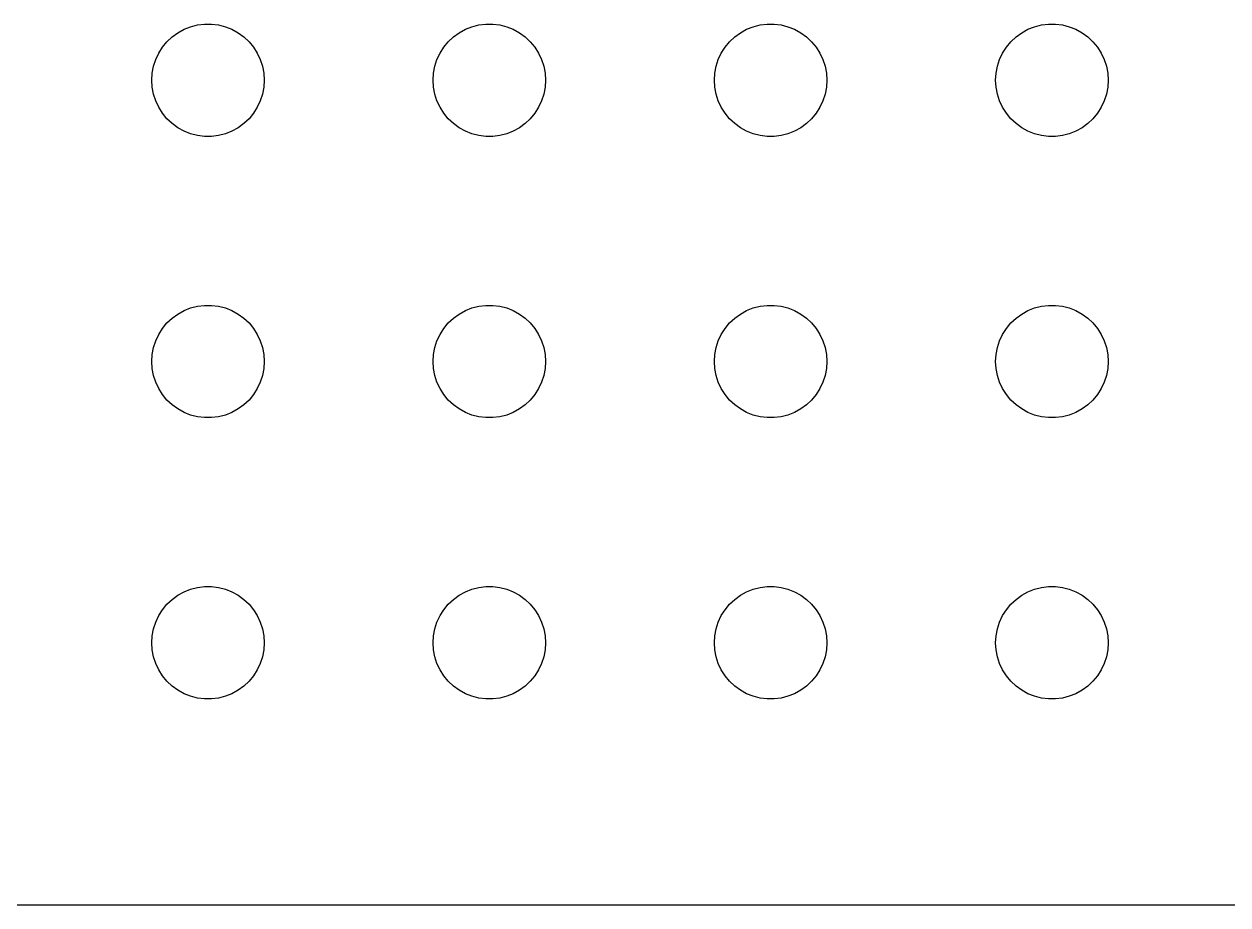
# Model space of a CAD drawing. Header units: metres. Extents: x -134 to 134, y 290 to 736.
# Drawn here: x -102.4 to -70.31, y 290.01 to 313.5 of the extents above; entities that cross this region are included whole.
import ezdxf

# ---------------------------------------------------------------- set-up
doc = ezdxf.new("R2010")
doc.units = ezdxf.units.M

msp = doc.modelspace()

# ---------------------------------------------------------------- linework, layer by layer
for p, q in [((-98.4561, 313.156), (-98.3037, 313.266)), ((-98.3037, 313.266), (-98.1387, 313.357)), ((-98.1387, 313.357), (-97.9635, 313.427)), ((-97.9635, 313.427), (-97.7811, 313.473)), ((-97.7811, 313.473), (-97.5942, 313.497)), ((-97.5942, 313.497), (-97.4058, 313.497)), ((-97.4058, 313.497), (-97.2189, 313.473)), ((-97.2189, 313.473), (-97.0365, 313.427)), ((-97.0365, 313.427), (-96.8613, 313.357)), ((-96.8613, 313.357), (-96.6963, 313.266)), ((-96.6963, 313.266), (-96.5439, 313.156)), ((-90.9561, 313.156), (-90.8037, 313.266)), ((-90.8037, 313.266), (-90.6387, 313.357)), ((-90.6387, 313.357), (-90.4635, 313.427)), ((-90.4635, 313.427), (-90.2811, 313.473)), ((-90.2811, 313.473), (-90.0942, 313.497)), ((-90.0942, 313.497), (-89.9058, 313.497)), ((-89.9058, 313.497), (-89.7189, 313.473)), ((-89.7189, 313.473), (-89.5365, 313.427)), ((-89.5365, 313.427), (-89.3613, 313.357)), ((-89.3613, 313.357), (-89.1963, 313.266)), ((-89.1963, 313.266), (-89.0439, 313.156)), ((-83.4561, 313.156), (-83.3037, 313.266)), ((-83.3037, 313.266), (-83.1387, 313.357)), ((-83.1387, 313.357), (-82.9635, 313.427)), ((-82.9635, 313.427), (-82.7811, 313.473)), ((-82.7811, 313.473), (-82.5942, 313.497)), ((-82.5942, 313.497), (-82.4058, 313.497)), ((-82.4058, 313.497), (-82.2189, 313.473)), ((-82.2189, 313.473), (-82.0365, 313.427)), ((-82.0365, 313.427), (-81.8613, 313.357)), ((-81.8613, 313.357), (-81.6963, 313.266)), ((-81.6963, 313.266), (-81.5439, 313.156)), ((-75.9561, 313.156), (-75.8037, 313.266)), ((-75.8037, 313.266), (-75.6387, 313.357)), ((-75.6387, 313.357), (-75.4635, 313.427)), ((-75.4635, 313.427), (-75.2811, 313.473)), ((-75.2811, 313.473), (-75.0942, 313.497)), ((-75.0942, 313.497), (-74.9058, 313.497)), ((-74.9058, 313.497), (-74.7189, 313.473)), ((-74.7189, 313.473), (-74.5365, 313.427)), ((-74.5365, 313.427), (-74.3613, 313.357)), ((-74.3613, 313.357), (-74.1963, 313.266)), ((-74.1963, 313.266), (-74.0439, 313.156)), ((-98.7135, 312.882), (-98.5934, 313.027)), ((-98.5934, 313.027), (-98.4561, 313.156)), ((-96.5439, 313.156), (-96.4065, 313.027)), ((-96.4065, 313.027), (-96.2865, 312.882)), ((-91.2135, 312.882), (-91.0934, 313.027)), ((-91.0934, 313.027), (-90.9561, 313.156)), ((-89.0439, 313.156), (-88.9065, 313.027)), ((-88.9065, 313.027), (-88.7865, 312.882)), ((-83.7135, 312.882), (-83.5934, 313.027)), ((-83.5934, 313.027), (-83.4561, 313.156)), ((-81.5439, 313.156), (-81.4065, 313.027)), ((-81.4065, 313.027), (-81.2865, 312.882)), ((-76.2135, 312.882), (-76.0934, 313.027)), ((-76.0934, 313.027), (-75.9561, 313.156)), ((-74.0439, 313.156), (-73.9065, 313.027)), ((-73.9065, 313.027), (-73.7865, 312.882)), ((-98.8947, 312.552), (-98.8145, 312.723)), ((-98.8145, 312.723), (-98.7135, 312.882)), ((-96.2865, 312.882), (-96.1855, 312.723)), ((-96.1855, 312.723), (-96.1053, 312.552)), ((-91.3947, 312.552), (-91.3145, 312.723)), ((-91.3145, 312.723), (-91.2135, 312.882)), ((-88.7865, 312.882), (-88.6855, 312.723)), ((-88.6855, 312.723), (-88.6053, 312.552)), ((-83.8947, 312.552), (-83.8145, 312.723)), ((-83.8145, 312.723), (-83.7135, 312.882)), ((-81.2865, 312.882), (-81.1855, 312.723)), ((-81.1855, 312.723), (-81.1053, 312.552)), ((-76.3947, 312.552), (-76.3145, 312.723)), ((-76.3145, 312.723), (-76.2135, 312.882)), ((-73.7865, 312.882), (-73.6855, 312.723)), ((-73.6855, 312.723), (-73.6053, 312.552)), ((-98.9882, 312.188), (-98.9529, 312.373)), ((-98.9529, 312.373), (-98.8947, 312.552)), ((-96.1053, 312.552), (-96.0471, 312.373)), ((-96.0471, 312.373), (-96.0118, 312.188)), ((-91.4882, 312.188), (-91.4529, 312.373)), ((-91.4529, 312.373), (-91.3947, 312.552)), ((-88.6053, 312.552), (-88.5471, 312.373)), ((-88.5471, 312.373), (-88.5118, 312.188)), ((-83.9882, 312.188), (-83.9529, 312.373)), ((-83.9529, 312.373), (-83.8947, 312.552)), ((-81.1053, 312.552), (-81.0471, 312.373)), ((-81.0471, 312.373), (-81.0118, 312.188)), ((-76.4882, 312.188), (-76.4529, 312.373)), ((-76.4529, 312.373), (-76.3947, 312.552)), ((-73.6053, 312.552), (-73.5471, 312.373)), ((-73.5471, 312.373), (-73.5118, 312.188)), ((-99, 312), (-98.9882, 312.188)), ((-98.9882, 311.812), (-99, 312)), ((-96.0118, 312.188), (-96, 312)), ((-96, 312), (-96.0118, 311.812)), ((-91.5, 312), (-91.4882, 312.188)), ((-91.4882, 311.812), (-91.5, 312)), ((-88.5118, 312.188), (-88.5, 312)), ((-88.5, 312), (-88.5118, 311.812)), ((-84, 312), (-83.9882, 312.188)), ((-83.9882, 311.812), (-84, 312)), ((-81.0118, 312.188), (-81, 312)), ((-81, 312), (-81.0118, 311.812)), ((-76.5, 312), (-76.4882, 312.188)), ((-76.4882, 311.812), (-76.5, 312)), ((-73.5118, 312.188), (-73.5, 312)), ((-73.5, 312), (-73.5118, 311.812)), ((-98.9529, 311.627), (-98.9882, 311.812)), ((-96.0118, 311.812), (-96.0471, 311.627)), ((-91.4529, 311.627), (-91.4882, 311.812)), ((-88.5118, 311.812), (-88.5471, 311.627)), ((-83.9529, 311.627), (-83.9882, 311.812)), ((-81.0118, 311.812), (-81.0471, 311.627)), ((-76.4529, 311.627), (-76.4882, 311.812)), ((-73.5118, 311.812), (-73.5471, 311.627)), ((-98.8947, 311.448), (-98.9529, 311.627)), ((-98.8145, 311.277), (-98.8947, 311.448)), ((-96.1053, 311.448), (-96.1855, 311.277)), ((-96.0471, 311.627), (-96.1053, 311.448)), ((-91.3947, 311.448), (-91.4529, 311.627)), ((-91.3145, 311.277), (-91.3947, 311.448)), ((-88.6053, 311.448), (-88.6855, 311.277)), ((-88.5471, 311.627), (-88.6053, 311.448)), ((-83.8947, 311.448), (-83.9529, 311.627)), ((-83.8145, 311.277), (-83.8947, 311.448)), ((-81.1053, 311.448), (-81.1855, 311.277)), ((-81.0471, 311.627), (-81.1053, 311.448)), ((-76.3947, 311.448), (-76.4529, 311.627)), ((-76.3145, 311.277), (-76.3947, 311.448)), ((-73.6053, 311.448), (-73.6855, 311.277)), ((-73.5471, 311.627), (-73.6053, 311.448)), ((-98.7135, 311.118), (-98.8145, 311.277)), ((-98.5934, 310.973), (-98.7135, 311.118)), ((-96.2865, 311.118), (-96.4065, 310.973)), ((-96.1855, 311.277), (-96.2865, 311.118)), ((-91.2135, 311.118), (-91.3145, 311.277)), ((-91.0934, 310.973), (-91.2135, 311.118)), ((-88.7865, 311.118), (-88.9065, 310.973)), ((-88.6855, 311.277), (-88.7865, 311.118)), ((-83.7135, 311.118), (-83.8145, 311.277)), ((-83.5934, 310.973), (-83.7135, 311.118)), ((-81.2865, 311.118), (-81.4065, 310.973)), ((-81.1855, 311.277), (-81.2865, 311.118)), ((-76.2135, 311.118), (-76.3145, 311.277)), ((-76.0934, 310.973), (-76.2135, 311.118)), ((-73.7865, 311.118), (-73.9065, 310.973)), ((-73.6855, 311.277), (-73.7865, 311.118)), ((-98.4561, 310.844), (-98.5934, 310.973)), ((-98.3037, 310.734), (-98.4561, 310.844)), ((-98.1387, 310.643), (-98.3037, 310.734)), ((-96.6963, 310.734), (-96.8613, 310.643)), ((-96.5439, 310.844), (-96.6963, 310.734)), ((-96.4065, 310.973), (-96.5439, 310.844)), ((-90.9561, 310.844), (-91.0934, 310.973)), ((-90.8037, 310.734), (-90.9561, 310.844)), ((-90.6387, 310.643), (-90.8037, 310.734)), ((-89.1963, 310.734), (-89.3613, 310.643)), ((-89.0439, 310.844), (-89.1963, 310.734)), ((-88.9065, 310.973), (-89.0439, 310.844)), ((-83.4561, 310.844), (-83.5934, 310.973)), ((-83.3037, 310.734), (-83.4561, 310.844)), ((-83.1387, 310.643), (-83.3037, 310.734)), ((-81.6963, 310.734), (-81.8613, 310.643)), ((-81.5439, 310.844), (-81.6963, 310.734)), ((-81.4065, 310.973), (-81.5439, 310.844)), ((-75.9561, 310.844), (-76.0934, 310.973)), ((-75.8037, 310.734), (-75.9561, 310.844)), ((-75.6387, 310.643), (-75.8037, 310.734)), ((-74.1963, 310.734), (-74.3613, 310.643)), ((-74.0439, 310.844), (-74.1963, 310.734)), ((-73.9065, 310.973), (-74.0439, 310.844)), ((-97.9635, 310.573), (-98.1387, 310.643)), ((-97.7811, 310.527), (-97.9635, 310.573)), ((-97.5942, 310.503), (-97.7811, 310.527)), ((-97.4058, 310.503), (-97.5942, 310.503)), ((-97.2189, 310.527), (-97.4058, 310.503)), ((-97.0365, 310.573), (-97.2189, 310.527)), ((-96.8613, 310.643), (-97.0365, 310.573)), ((-90.4635, 310.573), (-90.6387, 310.643)), ((-90.2811, 310.527), (-90.4635, 310.573)), ((-90.0942, 310.503), (-90.2811, 310.527)), ((-89.9058, 310.503), (-90.0942, 310.503)), ((-89.7189, 310.527), (-89.9058, 310.503)), ((-89.5365, 310.573), (-89.7189, 310.527)), ((-89.3613, 310.643), (-89.5365, 310.573)), ((-82.9635, 310.573), (-83.1387, 310.643)), ((-82.7811, 310.527), (-82.9635, 310.573)), ((-82.5942, 310.503), (-82.7811, 310.527)), ((-82.4058, 310.503), (-82.5942, 310.503)), ((-82.2189, 310.527), (-82.4058, 310.503)), ((-82.0365, 310.573), (-82.2189, 310.527)), ((-81.8613, 310.643), (-82.0365, 310.573)), ((-75.4635, 310.573), (-75.6387, 310.643)), ((-75.2811, 310.527), (-75.4635, 310.573)), ((-75.0942, 310.503), (-75.2811, 310.527)), ((-74.9058, 310.503), (-75.0942, 310.503)), ((-74.7189, 310.527), (-74.9058, 310.503)), ((-74.5365, 310.573), (-74.7189, 310.527)), ((-74.3613, 310.643), (-74.5365, 310.573)), ((-98.1387, 305.857), (-97.9635, 305.927)), ((-97.9635, 305.927), (-97.7811, 305.973)), ((-97.7811, 305.973), (-97.5942, 305.997)), ((-97.5942, 305.997), (-97.4058, 305.997)), ((-97.4058, 305.997), (-97.2189, 305.973)), ((-97.2189, 305.973), (-97.0365, 305.927)), ((-97.0365, 305.927), (-96.8613, 305.857)), ((-90.6387, 305.857), (-90.4635, 305.927)), ((-90.4635, 305.927), (-90.2811, 305.973)), ((-90.2811, 305.973), (-90.0942, 305.997)), ((-90.0942, 305.997), (-89.9058, 305.997)), ((-89.9058, 305.997), (-89.7189, 305.973)), ((-89.7189, 305.973), (-89.5365, 305.927)), ((-89.5365, 305.927), (-89.3613, 305.857)), ((-83.1387, 305.857), (-82.9635, 305.927)), ((-82.9635, 305.927), (-82.7811, 305.973)), ((-82.7811, 305.973), (-82.5942, 305.997)), ((-82.5942, 305.997), (-82.4058, 305.997)), ((-82.4058, 305.997), (-82.2189, 305.973)), ((-82.2189, 305.973), (-82.0365, 305.927)), ((-82.0365, 305.927), (-81.8613, 305.857)), ((-75.6387, 305.857), (-75.4635, 305.927)), ((-75.4635, 305.927), (-75.2811, 305.973)), ((-75.2811, 305.973), (-75.0942, 305.997)), ((-75.0942, 305.997), (-74.9058, 305.997)), ((-74.9058, 305.997), (-74.7189, 305.973)), ((-74.7189, 305.973), (-74.5365, 305.927)), ((-74.5365, 305.927), (-74.3613, 305.857)), ((-98.5934, 305.527), (-98.4561, 305.656)), ((-98.4561, 305.656), (-98.3037, 305.766)), ((-98.3037, 305.766), (-98.1387, 305.857)), ((-96.8613, 305.857), (-96.6963, 305.766)), ((-96.6963, 305.766), (-96.5439, 305.656)), ((-96.5439, 305.656), (-96.4065, 305.527)), ((-91.0934, 305.527), (-90.9561, 305.656)), ((-90.9561, 305.656), (-90.8037, 305.766)), ((-90.8037, 305.766), (-90.6387, 305.857)), ((-89.3613, 305.857), (-89.1963, 305.766)), ((-89.1963, 305.766), (-89.0439, 305.656)), ((-89.0439, 305.656), (-88.9065, 305.527)), ((-83.5934, 305.527), (-83.4561, 305.656)), ((-83.4561, 305.656), (-83.3037, 305.766)), ((-83.3037, 305.766), (-83.1387, 305.857)), ((-81.8613, 305.857), (-81.6963, 305.766)), ((-81.6963, 305.766), (-81.5439, 305.656)), ((-81.5439, 305.656), (-81.4065, 305.527)), ((-76.0934, 305.527), (-75.9561, 305.656)), ((-75.9561, 305.656), (-75.8037, 305.766)), ((-75.8037, 305.766), (-75.6387, 305.857)), ((-74.3613, 305.857), (-74.1963, 305.766)), ((-74.1963, 305.766), (-74.0439, 305.656)), ((-74.0439, 305.656), (-73.9065, 305.527)), ((-98.8145, 305.223), (-98.7135, 305.382)), ((-98.7135, 305.382), (-98.5934, 305.527)), ((-96.4065, 305.527), (-96.2865, 305.382)), ((-96.2865, 305.382), (-96.1855, 305.223)), ((-91.3145, 305.223), (-91.2135, 305.382)), ((-91.2135, 305.382), (-91.0934, 305.527)), ((-88.9065, 305.527), (-88.7865, 305.382)), ((-88.7865, 305.382), (-88.6855, 305.223)), ((-83.8145, 305.223), (-83.7135, 305.382)), ((-83.7135, 305.382), (-83.5934, 305.527)), ((-81.4065, 305.527), (-81.2865, 305.382)), ((-81.2865, 305.382), (-81.1855, 305.223)), ((-76.3145, 305.223), (-76.2135, 305.382)), ((-76.2135, 305.382), (-76.0934, 305.527)), ((-73.9065, 305.527), (-73.7865, 305.382)), ((-73.7865, 305.382), (-73.6855, 305.223)), ((-98.9529, 304.873), (-98.8947, 305.052)), ((-98.8947, 305.052), (-98.8145, 305.223)), ((-96.1855, 305.223), (-96.1053, 305.052)), ((-96.1053, 305.052), (-96.0471, 304.873)), ((-91.4529, 304.873), (-91.3947, 305.052)), ((-91.3947, 305.052), (-91.3145, 305.223)), ((-88.6855, 305.223), (-88.6053, 305.052)), ((-88.6053, 305.052), (-88.5471, 304.873)), ((-83.9529, 304.873), (-83.8947, 305.052)), ((-83.8947, 305.052), (-83.8145, 305.223)), ((-81.1855, 305.223), (-81.1053, 305.052)), ((-81.1053, 305.052), (-81.0471, 304.873)), ((-76.4529, 304.873), (-76.3947, 305.052)), ((-76.3947, 305.052), (-76.3145, 305.223)), ((-73.6855, 305.223), (-73.6053, 305.052)), ((-73.6053, 305.052), (-73.5471, 304.873)), ((-99, 304.5), (-98.9882, 304.688)), ((-98.9882, 304.688), (-98.9529, 304.873)), ((-96.0471, 304.873), (-96.0118, 304.688)), ((-96.0118, 304.688), (-96, 304.5)), ((-91.5, 304.5), (-91.4882, 304.688)), ((-91.4882, 304.688), (-91.4529, 304.873)), ((-88.5471, 304.873), (-88.5118, 304.688)), ((-88.5118, 304.688), (-88.5, 304.5)), ((-84, 304.5), (-83.9882, 304.688)), ((-83.9882, 304.688), (-83.9529, 304.873)), ((-81.0471, 304.873), (-81.0118, 304.688)), ((-81.0118, 304.688), (-81, 304.5)), ((-76.5, 304.5), (-76.4882, 304.688)), ((-76.4882, 304.688), (-76.4529, 304.873)), ((-73.5471, 304.873), (-73.5118, 304.688)), ((-73.5118, 304.688), (-73.5, 304.5)), ((-98.9882, 304.312), (-99, 304.5)), ((-98.9529, 304.127), (-98.9882, 304.312)), ((-96.0118, 304.312), (-96.0471, 304.127)), ((-96, 304.5), (-96.0118, 304.312)), ((-91.4882, 304.312), (-91.5, 304.5)), ((-91.4529, 304.127), (-91.4882, 304.312)), ((-88.5118, 304.312), (-88.5471, 304.127)), ((-88.5, 304.5), (-88.5118, 304.312)), ((-83.9882, 304.312), (-84, 304.5)), ((-83.9529, 304.127), (-83.9882, 304.312)), ((-81.0118, 304.312), (-81.0471, 304.127)), ((-81, 304.5), (-81.0118, 304.312)), ((-76.4882, 304.312), (-76.5, 304.5)), ((-76.4529, 304.127), (-76.4882, 304.312)), ((-73.5118, 304.312), (-73.5471, 304.127)), ((-73.5, 304.5), (-73.5118, 304.312)), ((-98.8947, 303.948), (-98.9529, 304.127)), ((-96.0471, 304.127), (-96.1053, 303.948)), ((-91.3947, 303.948), (-91.4529, 304.127)), ((-88.5471, 304.127), (-88.6053, 303.948)), ((-83.8947, 303.948), (-83.9529, 304.127)), ((-81.0471, 304.127), (-81.1053, 303.948)), ((-76.3947, 303.948), (-76.4529, 304.127)), ((-73.5471, 304.127), (-73.6053, 303.948)), ((-98.8145, 303.777), (-98.8947, 303.948)), ((-98.7135, 303.618), (-98.8145, 303.777)), ((-96.1855, 303.777), (-96.2865, 303.618)), ((-96.1053, 303.948), (-96.1855, 303.777)), ((-91.3145, 303.777), (-91.3947, 303.948)), ((-91.2135, 303.618), (-91.3145, 303.777)), ((-88.6855, 303.777), (-88.7865, 303.618)), ((-88.6053, 303.948), (-88.6855, 303.777)), ((-83.8145, 303.777), (-83.8947, 303.948)), ((-83.7135, 303.618), (-83.8145, 303.777)), ((-81.1855, 303.777), (-81.2865, 303.618)), ((-81.1053, 303.948), (-81.1855, 303.777)), ((-76.3145, 303.777), (-76.3947, 303.948)), ((-76.2135, 303.618), (-76.3145, 303.777)), ((-73.6855, 303.777), (-73.7865, 303.618)), ((-73.6053, 303.948), (-73.6855, 303.777)), ((-98.5934, 303.473), (-98.7135, 303.618)), ((-98.4561, 303.344), (-98.5934, 303.473)), ((-98.3037, 303.234), (-98.4561, 303.344)), ((-96.5439, 303.344), (-96.6963, 303.234)), ((-96.4065, 303.473), (-96.5439, 303.344)), ((-96.2865, 303.618), (-96.4065, 303.473)), ((-91.0934, 303.473), (-91.2135, 303.618)), ((-90.9561, 303.344), (-91.0934, 303.473)), ((-90.8037, 303.234), (-90.9561, 303.344)), ((-89.0439, 303.344), (-89.1963, 303.234)), ((-88.9065, 303.473), (-89.0439, 303.344)), ((-88.7865, 303.618), (-88.9065, 303.473)), ((-83.5934, 303.473), (-83.7135, 303.618)), ((-83.4561, 303.344), (-83.5934, 303.473)), ((-83.3037, 303.234), (-83.4561, 303.344)), ((-81.5439, 303.344), (-81.6963, 303.234)), ((-81.4065, 303.473), (-81.5439, 303.344)), ((-81.2865, 303.618), (-81.4065, 303.473)), ((-76.0934, 303.473), (-76.2135, 303.618)), ((-75.9561, 303.344), (-76.0934, 303.473)), ((-75.8037, 303.234), (-75.9561, 303.344)), ((-74.0439, 303.344), (-74.1963, 303.234)), ((-73.9065, 303.473), (-74.0439, 303.344)), ((-73.7865, 303.618), (-73.9065, 303.473)), ((-98.1387, 303.143), (-98.3037, 303.234)), ((-97.9635, 303.073), (-98.1387, 303.143)), ((-97.7811, 303.027), (-97.9635, 303.073)), ((-97.5942, 303.003), (-97.7811, 303.027)), ((-97.4058, 303.003), (-97.5942, 303.003)), ((-97.2189, 303.027), (-97.4058, 303.003)), ((-97.0365, 303.073), (-97.2189, 303.027)), ((-96.8613, 303.143), (-97.0365, 303.073)), ((-96.6963, 303.234), (-96.8613, 303.143)), ((-90.6387, 303.143), (-90.8037, 303.234)), ((-90.4635, 303.073), (-90.6387, 303.143)), ((-90.2811, 303.027), (-90.4635, 303.073)), ((-90.0942, 303.003), (-90.2811, 303.027)), ((-89.9058, 303.003), (-90.0942, 303.003)), ((-89.7189, 303.027), (-89.9058, 303.003)), ((-89.5365, 303.073), (-89.7189, 303.027)), ((-89.3613, 303.143), (-89.5365, 303.073)), ((-89.1963, 303.234), (-89.3613, 303.143)), ((-83.1387, 303.143), (-83.3037, 303.234)), ((-82.9635, 303.073), (-83.1387, 303.143)), ((-82.7811, 303.027), (-82.9635, 303.073)), ((-82.5942, 303.003), (-82.7811, 303.027)), ((-82.4058, 303.003), (-82.5942, 303.003)), ((-82.2189, 303.027), (-82.4058, 303.003)), ((-82.0365, 303.073), (-82.2189, 303.027)), ((-81.8613, 303.143), (-82.0365, 303.073)), ((-81.6963, 303.234), (-81.8613, 303.143)), ((-75.6387, 303.143), (-75.8037, 303.234)), ((-75.4635, 303.073), (-75.6387, 303.143)), ((-75.2811, 303.027), (-75.4635, 303.073)), ((-75.0942, 303.003), (-75.2811, 303.027)), ((-74.9058, 303.003), (-75.0942, 303.003)), ((-74.7189, 303.027), (-74.9058, 303.003)), ((-74.5365, 303.073), (-74.7189, 303.027)), ((-74.3613, 303.143), (-74.5365, 303.073)), ((-74.1963, 303.234), (-74.3613, 303.143)), ((-97.7811, 298.473), (-97.5942, 298.497)), ((-97.5942, 298.497), (-97.4058, 298.497)), ((-97.4058, 298.497), (-97.2189, 298.473)), ((-90.2811, 298.473), (-90.0942, 298.497)), ((-90.0942, 298.497), (-89.9058, 298.497)), ((-89.9058, 298.497), (-89.7189, 298.473)), ((-82.7811, 298.473), (-82.5942, 298.497)), ((-82.5942, 298.497), (-82.4058, 298.497)), ((-82.4058, 298.497), (-82.2189, 298.473)), ((-75.2811, 298.473), (-75.0942, 298.497)), ((-75.0942, 298.497), (-74.9058, 298.497)), ((-74.9058, 298.497), (-74.7189, 298.473)), ((-98.4561, 298.156), (-98.3037, 298.266)), ((-98.3037, 298.266), (-98.1387, 298.357)), ((-98.1387, 298.357), (-97.9635, 298.427)), ((-97.9635, 298.427), (-97.7811, 298.473)), ((-97.2189, 298.473), (-97.0365, 298.427)), ((-97.0365, 298.427), (-96.8613, 298.357)), ((-96.8613, 298.357), (-96.6963, 298.266)), ((-96.6963, 298.266), (-96.5439, 298.156)), ((-90.9561, 298.156), (-90.8037, 298.266)), ((-90.8037, 298.266), (-90.6387, 298.357)), ((-90.6387, 298.357), (-90.4635, 298.427)), ((-90.4635, 298.427), (-90.2811, 298.473)), ((-89.7189, 298.473), (-89.5365, 298.427)), ((-89.5365, 298.427), (-89.3613, 298.357)), ((-89.3613, 298.357), (-89.1963, 298.266)), ((-89.1963, 298.266), (-89.0439, 298.156)), ((-83.4561, 298.156), (-83.3037, 298.266)), ((-83.3037, 298.266), (-83.1387, 298.357)), ((-83.1387, 298.357), (-82.9635, 298.427)), ((-82.9635, 298.427), (-82.7811, 298.473)), ((-82.2189, 298.473), (-82.0365, 298.427)), ((-82.0365, 298.427), (-81.8613, 298.357)), ((-81.8613, 298.357), (-81.6963, 298.266)), ((-81.6963, 298.266), (-81.5439, 298.156)), ((-75.9561, 298.156), (-75.8037, 298.266)), ((-75.8037, 298.266), (-75.6387, 298.357)), ((-75.6387, 298.357), (-75.4635, 298.427)), ((-75.4635, 298.427), (-75.2811, 298.473)), ((-74.7189, 298.473), (-74.5365, 298.427)), ((-74.5365, 298.427), (-74.3613, 298.357)), ((-74.3613, 298.357), (-74.1963, 298.266)), ((-74.1963, 298.266), (-74.0439, 298.156)), ((-98.8145, 297.723), (-98.7135, 297.882)), ((-98.7135, 297.882), (-98.5934, 298.027)), ((-98.5934, 298.027), (-98.4561, 298.156)), ((-96.5439, 298.156), (-96.4065, 298.027)), ((-96.4065, 298.027), (-96.2865, 297.882)), ((-96.2865, 297.882), (-96.1855, 297.723)), ((-91.3145, 297.723), (-91.2135, 297.882)), ((-91.2135, 297.882), (-91.0934, 298.027)), ((-91.0934, 298.027), (-90.9561, 298.156)), ((-89.0439, 298.156), (-88.9065, 298.027)), ((-88.9065, 298.027), (-88.7865, 297.882)), ((-88.7865, 297.882), (-88.6855, 297.723)), ((-83.8145, 297.723), (-83.7135, 297.882)), ((-83.7135, 297.882), (-83.5934, 298.027)), ((-83.5934, 298.027), (-83.4561, 298.156)), ((-81.5439, 298.156), (-81.4065, 298.027)), ((-81.4065, 298.027), (-81.2865, 297.882)), ((-81.2865, 297.882), (-81.1855, 297.723)), ((-76.3145, 297.723), (-76.2135, 297.882)), ((-76.2135, 297.882), (-76.0934, 298.027)), ((-76.0934, 298.027), (-75.9561, 298.156)), ((-74.0439, 298.156), (-73.9065, 298.027)), ((-73.9065, 298.027), (-73.7865, 297.882)), ((-73.7865, 297.882), (-73.6855, 297.723)), ((-98.9529, 297.373), (-98.8947, 297.552)), ((-98.8947, 297.552), (-98.8145, 297.723)), ((-96.1855, 297.723), (-96.1053, 297.552)), ((-96.1053, 297.552), (-96.0471, 297.373)), ((-91.4529, 297.373), (-91.3947, 297.552)), ((-91.3947, 297.552), (-91.3145, 297.723)), ((-88.6855, 297.723), (-88.6053, 297.552)), ((-88.6053, 297.552), (-88.5471, 297.373)), ((-83.9529, 297.373), (-83.8947, 297.552)), ((-83.8947, 297.552), (-83.8145, 297.723)), ((-81.1855, 297.723), (-81.1053, 297.552)), ((-81.1053, 297.552), (-81.0471, 297.373)), ((-76.4529, 297.373), (-76.3947, 297.552)), ((-76.3947, 297.552), (-76.3145, 297.723)), ((-73.6855, 297.723), (-73.6053, 297.552)), ((-73.6053, 297.552), (-73.5471, 297.373)), ((-98.9882, 297.188), (-98.9529, 297.373)), ((-96.0471, 297.373), (-96.0118, 297.188)), ((-91.4882, 297.188), (-91.4529, 297.373)), ((-88.5471, 297.373), (-88.5118, 297.188)), ((-83.9882, 297.188), (-83.9529, 297.373)), ((-81.0471, 297.373), (-81.0118, 297.188)), ((-76.4882, 297.188), (-76.4529, 297.373)), ((-73.5471, 297.373), (-73.5118, 297.188)), ((-99, 297), (-98.9882, 297.188)), ((-98.9882, 296.812), (-99, 297)), ((-96.0118, 297.188), (-96, 297)), ((-96, 297), (-96.0118, 296.812)), ((-91.5, 297), (-91.4882, 297.188)), ((-91.4882, 296.812), (-91.5, 297)), ((-88.5118, 297.188), (-88.5, 297)), ((-88.5, 297), (-88.5118, 296.812)), ((-84, 297), (-83.9882, 297.188)), ((-83.9882, 296.812), (-84, 297)), ((-81.0118, 297.188), (-81, 297)), ((-81, 297), (-81.0118, 296.812)), ((-76.5, 297), (-76.4882, 297.188)), ((-76.4882, 296.812), (-76.5, 297)), ((-73.5118, 297.188), (-73.5, 297)), ((-73.5, 297), (-73.5118, 296.812)), ((-98.9529, 296.627), (-98.9882, 296.812)), ((-98.8947, 296.448), (-98.9529, 296.627)), ((-96.0471, 296.627), (-96.1053, 296.448)), ((-96.0118, 296.812), (-96.0471, 296.627)), ((-91.4529, 296.627), (-91.4882, 296.812)), ((-91.3947, 296.448), (-91.4529, 296.627)), ((-88.5471, 296.627), (-88.6053, 296.448)), ((-88.5118, 296.812), (-88.5471, 296.627)), ((-83.9529, 296.627), (-83.9882, 296.812)), ((-83.8947, 296.448), (-83.9529, 296.627)), ((-81.0471, 296.627), (-81.1053, 296.448)), ((-81.0118, 296.812), (-81.0471, 296.627)), ((-76.4529, 296.627), (-76.4882, 296.812)), ((-76.3947, 296.448), (-76.4529, 296.627)), ((-73.5471, 296.627), (-73.6053, 296.448)), ((-73.5118, 296.812), (-73.5471, 296.627)), ((-98.8145, 296.277), (-98.8947, 296.448)), ((-98.7135, 296.118), (-98.8145, 296.277)), ((-96.1855, 296.277), (-96.2865, 296.118)), ((-96.1053, 296.448), (-96.1855, 296.277)), ((-91.3145, 296.277), (-91.3947, 296.448)), ((-91.2135, 296.118), (-91.3145, 296.277)), ((-88.6855, 296.277), (-88.7865, 296.118)), ((-88.6053, 296.448), (-88.6855, 296.277)), ((-83.8145, 296.277), (-83.8947, 296.448)), ((-83.7135, 296.118), (-83.8145, 296.277)), ((-81.1855, 296.277), (-81.2865, 296.118)), ((-81.1053, 296.448), (-81.1855, 296.277)), ((-76.3145, 296.277), (-76.3947, 296.448)), ((-76.2135, 296.118), (-76.3145, 296.277)), ((-73.6855, 296.277), (-73.7865, 296.118)), ((-73.6053, 296.448), (-73.6855, 296.277)), ((-98.5934, 295.973), (-98.7135, 296.118)), ((-98.4561, 295.844), (-98.5934, 295.973)), ((-96.4065, 295.973), (-96.5439, 295.844)), ((-96.2865, 296.118), (-96.4065, 295.973)), ((-91.0934, 295.973), (-91.2135, 296.118)), ((-90.9561, 295.844), (-91.0934, 295.973)), ((-88.9065, 295.973), (-89.0439, 295.844)), ((-88.7865, 296.118), (-88.9065, 295.973)), ((-83.5934, 295.973), (-83.7135, 296.118)), ((-83.4561, 295.844), (-83.5934, 295.973)), ((-81.4065, 295.973), (-81.5439, 295.844)), ((-81.2865, 296.118), (-81.4065, 295.973)), ((-76.0934, 295.973), (-76.2135, 296.118)), ((-75.9561, 295.844), (-76.0934, 295.973)), ((-73.9065, 295.973), (-74.0439, 295.844)), ((-73.7865, 296.118), (-73.9065, 295.973)), ((-98.3037, 295.734), (-98.4561, 295.844)), ((-98.1387, 295.643), (-98.3037, 295.734)), ((-97.9635, 295.573), (-98.1387, 295.643)), ((-96.8613, 295.643), (-97.0365, 295.573)), ((-96.6963, 295.734), (-96.8613, 295.643)), ((-96.5439, 295.844), (-96.6963, 295.734)), ((-90.8037, 295.734), (-90.9561, 295.844)), ((-90.6387, 295.643), (-90.8037, 295.734)), ((-90.4635, 295.573), (-90.6387, 295.643)), ((-89.3613, 295.643), (-89.5365, 295.573)), ((-89.1963, 295.734), (-89.3613, 295.643)), ((-89.0439, 295.844), (-89.1963, 295.734)), ((-83.3037, 295.734), (-83.4561, 295.844)), ((-83.1387, 295.643), (-83.3037, 295.734)), ((-82.9635, 295.573), (-83.1387, 295.643)), ((-81.8613, 295.643), (-82.0365, 295.573)), ((-81.6963, 295.734), (-81.8613, 295.643)), ((-81.5439, 295.844), (-81.6963, 295.734)), ((-75.8037, 295.734), (-75.9561, 295.844)), ((-75.6387, 295.643), (-75.8037, 295.734)), ((-75.4635, 295.573), (-75.6387, 295.643)), ((-74.3613, 295.643), (-74.5365, 295.573)), ((-74.1963, 295.734), (-74.3613, 295.643)), ((-74.0439, 295.844), (-74.1963, 295.734)), ((-97.7811, 295.527), (-97.9635, 295.573)), ((-97.5942, 295.503), (-97.7811, 295.527)), ((-97.4058, 295.503), (-97.5942, 295.503)), ((-97.2189, 295.527), (-97.4058, 295.503)), ((-97.0365, 295.573), (-97.2189, 295.527)), ((-90.2811, 295.527), (-90.4635, 295.573)), ((-90.0942, 295.503), (-90.2811, 295.527)), ((-89.9058, 295.503), (-90.0942, 295.503)), ((-89.7189, 295.527), (-89.9058, 295.503)), ((-89.5365, 295.573), (-89.7189, 295.527)), ((-82.7811, 295.527), (-82.9635, 295.573)), ((-82.5942, 295.503), (-82.7811, 295.527)), ((-82.4058, 295.503), (-82.5942, 295.503)), ((-82.2189, 295.527), (-82.4058, 295.503)), ((-82.0365, 295.573), (-82.2189, 295.527)), ((-75.2811, 295.527), (-75.4635, 295.573)), ((-75.0942, 295.503), (-75.2811, 295.527)), ((-74.9058, 295.503), (-75.0942, 295.503)), ((-74.7189, 295.527), (-74.9058, 295.503)), ((-74.5365, 295.573), (-74.7189, 295.527)), ((-129.814, 290.01), (129.814, 290.01))]:
    msp.add_line(p, q)

doc.saveas('drawing.dxf')
